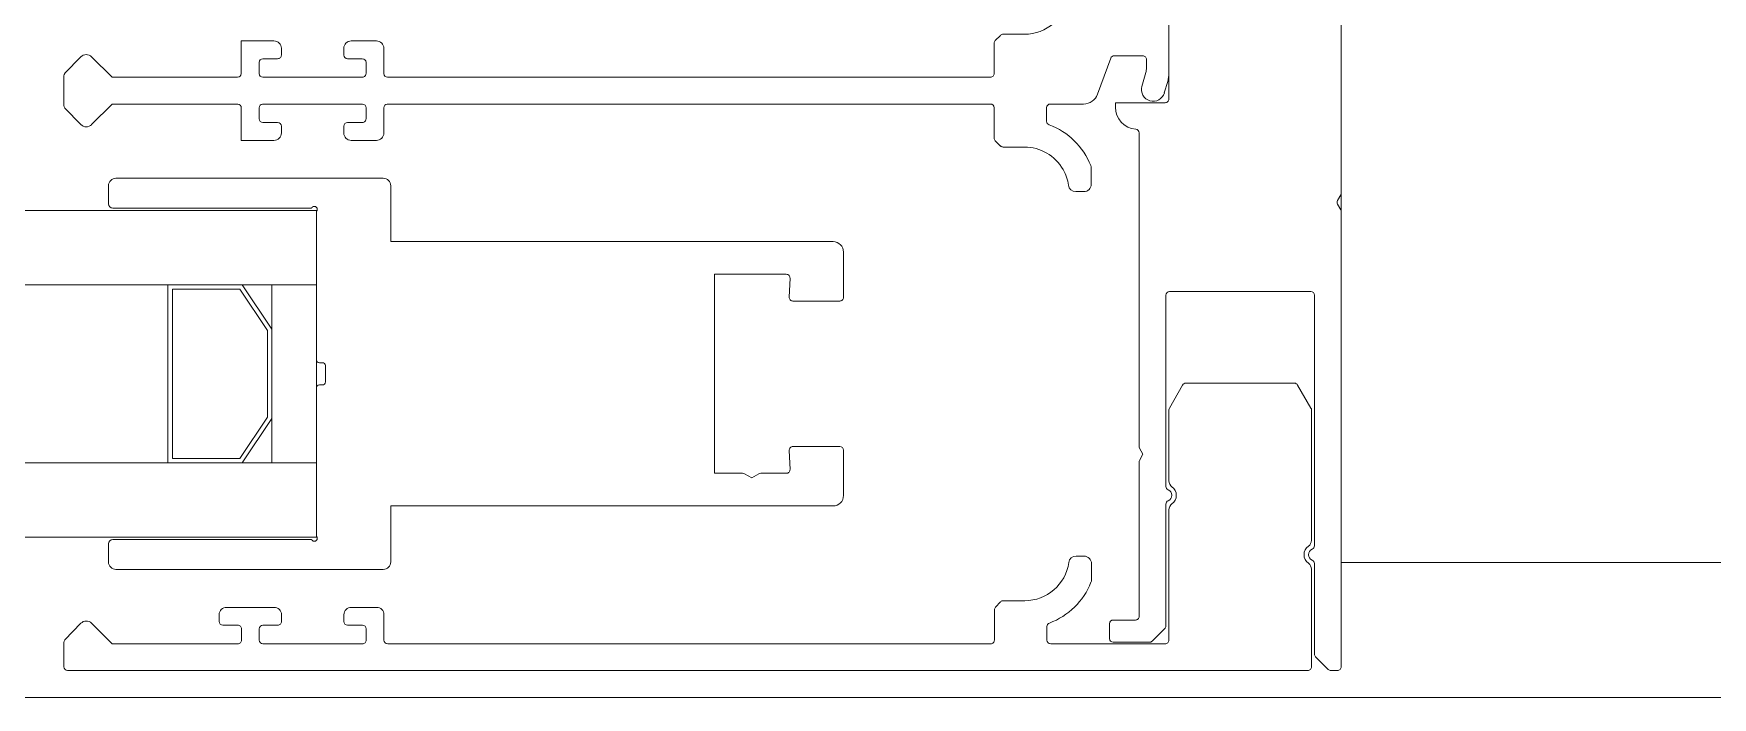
# Model space of a CAD drawing. Header units: centimetres. Extents: x 405464 to 563355, y 50011 to 66875.
# Drawn here: x 517586.13 to 517597.44, y 52339.37 to 52343.84 of the extents above; entities that cross this region are included whole.
import ezdxf
from ezdxf.enums import TextEntityAlignment as Align

# ---------------------------------------------------------------- set-up
doc = ezdxf.new("R2010")
doc.units = ezdxf.units.CM
doc.linetypes.add('HIDDEN', pattern=[9.525, 6.35, -3.175])
doc.layers.get('0').update_dxf_attribs({"lineweight": 9})
for name, color, linetype, lineweight in [('0-KRCN-MİMARİ-220526', 8, 'Continuous', 9), ('A_Pencere Doğrama-Ex', 140, 'Continuous', 15), ('M00_Mahal_No$0$MH_Alan', 51, 'Continuous', 9), ('PN_Aluminyum', 150, 'Continuous', 15), ('Y_Hidden_[Gizli]', 9, 'HIDDEN', 9)]:
    doc.layers.add(name, color=color, linetype=linetype, lineweight=lineweight)
doc.styles.add('M00_Mahal_No$0$Kalin01', font='swissk.ttf')
doc.styles.add('M00_Mahal_No$0$Normal', font='swiss.ttf')
doc.styles.add('MAHAL', font='swissc.ttf')

# ---------------------------------------------------------------- blocks, each defined once
blk = doc.blocks.new('1_etap')
at = {"color": 8}
for p, q in [((705.507, 24.03), (705.507, 29.536)), ((705.507, 24.03), (705.507, 29.536)), ((705.507, 24.204), (705.507, 29.431)), ((705.507, 24.204), (705.507, 29.431)), ((706.667, 25.072), (706.667, 23.397)), ((706.667, 25.072), (706.667, 23.397)), ((699.261, 24.201), (699.261, 24.421)), ((699.261, 24.421), (699.481, 24.421)), ((699.261, 24.201), (699.261, 24.421)), ((699.261, 24.421), (699.481, 24.421)), ((700.001, 24.421), (700.171, 24.421)), ((700.001, 24.421), (700.171, 24.421)), ((704.338, 24.423), (704.373, 24.458)), ((704.338, 24.423), (704.373, 24.458)), ((704.391, 24.466), (704.534, 24.466)), ((704.391, 24.466), (704.534, 24.466)), ((698.181, 24.314), (698.073, 24.203)), ((698.181, 24.314), (698.073, 24.203)), ((698.391, 24.176), (698.252, 24.314)), ((698.391, 24.176), (698.252, 24.314)), ((699.531, 24.371), (699.531, 24.326)), ((699.531, 24.371), (699.531, 24.326)), ((699.951, 24.326), (699.951, 24.371)), ((699.951, 24.326), (699.951, 24.371)), ((700.221, 24.371), (700.221, 24.201)), ((700.221, 24.371), (700.221, 24.201)), ((704.33, 24.201), (704.33, 24.405)), ((704.33, 24.201), (704.33, 24.405)), ((705.139, 24.321), (705.326, 24.321)), ((705.139, 24.321), (705.326, 24.321)), ((705.326, 24.321), (705.331, 24.32)), ((705.326, 24.321), (705.331, 24.32)), ((699.381, 24.276), (699.381, 24.201)), ((699.381, 24.276), (699.381, 24.201)), ((699.506, 24.301), (699.406, 24.301)), ((699.506, 24.301), (699.406, 24.301)), ((700.076, 24.301), (699.976, 24.301)), ((700.076, 24.301), (699.976, 24.301)), ((700.101, 24.201), (700.101, 24.276)), ((700.101, 24.201), (700.101, 24.276)), ((705.027, 24.062), (705.115, 24.304)), ((705.027, 24.062), (705.115, 24.304)), ((705.352, 24.209), (705.325, 24.115)), ((705.352, 24.209), (705.325, 24.115)), ((705.356, 24.295), (705.356, 24.237)), ((705.356, 24.295), (705.356, 24.237)), ((698.066, 24.185), (698.066, 23.986)), ((698.066, 24.185), (698.066, 23.986)), ((698.391, 24.176), (699.236, 24.176)), ((698.391, 24.176), (699.236, 24.176)), ((699.406, 24.176), (700.076, 24.176)), ((699.406, 24.176), (700.076, 24.176)), ((700.246, 24.176), (704.305, 24.176)), ((700.246, 24.176), (704.305, 24.176)), ((705.476, 24.071), (705.499, 24.148)), ((705.476, 24.071), (705.499, 24.148)), ((698.073, 23.969), (698.181, 23.858)), ((698.073, 23.969), (698.181, 23.858)), ((698.252, 23.857), (698.391, 23.996)), ((698.252, 23.857), (698.391, 23.996)), ((698.391, 23.996), (699.238, 23.996)), ((698.391, 23.996), (699.238, 23.996)), ((699.261, 23.971), (699.261, 23.751)), ((699.261, 23.971), (699.261, 23.751)), ((699.381, 23.896), (699.381, 23.971)), ((699.381, 23.896), (699.381, 23.971)), ((699.405, 23.996), (700.078, 23.996)), ((699.405, 23.996), (700.078, 23.996)), ((700.101, 23.971), (700.101, 23.896)), ((700.101, 23.971), (700.101, 23.896)), ((700.221, 23.801), (700.221, 23.971)), ((700.221, 23.801), (700.221, 23.971)), ((700.245, 23.996), (704.305, 23.996)), ((700.245, 23.996), (704.305, 23.996)), ((704.33, 23.971), (704.33, 23.766)), ((704.33, 23.971), (704.33, 23.766)), ((704.684, 23.88), (704.684, 23.971)), ((704.684, 23.88), (704.684, 23.971)), ((704.709, 23.996), (704.933, 23.996)), ((704.709, 23.996), (704.933, 23.996)), ((705.147, 24.005), (705.482, 24.005)), ((705.147, 23.975), (705.147, 24.005)), ((705.147, 24.005), (705.482, 24.005)), ((705.147, 23.975), (705.147, 24.005)), ((699.506, 23.871), (699.406, 23.871)), ((699.506, 23.871), (699.406, 23.871)), ((700.076, 23.871), (699.976, 23.871)), ((700.076, 23.871), (699.976, 23.871)), ((699.261, 23.751), (699.481, 23.751)), ((699.261, 23.751), (699.481, 23.751)), ((699.531, 23.801), (699.531, 23.846)), ((699.531, 23.801), (699.531, 23.846)), ((699.951, 23.846), (699.951, 23.801)), ((699.951, 23.846), (699.951, 23.801)), ((700.001, 23.751), (700.171, 23.751)), ((700.001, 23.751), (700.171, 23.751)), ((704.338, 23.748), (704.373, 23.713)), ((704.338, 23.748), (704.373, 23.713)), ((705.307, 21.691), (705.307, 23.801)), ((705.307, 21.691), (705.307, 23.801)), ((704.391, 23.706), (704.534, 23.706)), ((704.391, 23.706), (704.534, 23.706)), ((704.984, 23.456), (704.984, 23.564)), ((704.984, 23.456), (704.984, 23.564)), ((698.367, 23.446), (698.367, 23.324)), ((698.367, 23.446), (698.367, 23.324)), ((700.217, 23.496), (698.417, 23.496)), ((700.217, 23.496), (698.417, 23.496)), ((700.267, 23.069), (700.267, 23.446)), ((700.267, 23.069), (700.267, 23.446)), ((704.88, 23.406), (704.934, 23.406)), ((704.88, 23.406), (704.934, 23.406)), ((698.397, 23.294), (699.725, 23.294)), ((698.397, 23.294), (699.725, 23.294)), ((706.664, 23.385), (706.643, 23.346)), ((706.664, 23.385), (706.643, 23.346)), ((706.643, 23.322), (706.664, 23.283)), ((706.643, 23.322), (706.664, 23.283)), ((699.767, 23.267), (699.767, 22.274)), ((699.767, 23.267), (699.767, 22.274)), ((706.667, 23.272), (706.667, 20.206)), ((706.667, 23.272), (706.667, 20.206)), ((703.246, 23.069), (700.267, 23.069)), ((703.246, 23.069), (700.267, 23.069)), ((703.316, 22.694), (703.316, 22.999)), ((703.316, 22.694), (703.316, 22.999)), ((702.448, 21.509), (702.448, 22.849)), ((702.448, 22.849), (702.931, 22.849)), ((702.448, 21.509), (702.448, 22.849)), ((702.448, 22.849), (702.931, 22.849)), ((702.956, 22.823), (702.95, 22.695)), ((702.956, 22.823), (702.95, 22.695)), ((706.462, 22.734), (705.512, 22.734)), ((706.462, 22.734), (705.512, 22.734)), ((702.975, 22.669), (703.291, 22.669)), ((702.975, 22.669), (703.291, 22.669)), ((705.487, 22.709), (705.487, 21.421)), ((705.487, 22.709), (705.487, 21.421)), ((706.487, 21.021), (706.487, 22.709)), ((706.487, 21.021), (706.487, 22.709)), ((699.787, 22.254), (699.807, 22.254)), ((699.787, 22.254), (699.807, 22.254)), ((699.827, 22.234), (699.827, 22.124)), ((699.827, 22.234), (699.827, 22.124)), ((699.767, 22.084), (699.767, 21.091)), ((699.767, 22.084), (699.767, 21.091)), ((699.807, 22.104), (699.787, 22.104)), ((699.807, 22.104), (699.787, 22.104)), ((705.599, 22.103), (705.51, 21.948)), ((705.599, 22.103), (705.51, 21.948)), ((706.352, 22.116), (705.621, 22.116)), ((706.352, 22.116), (705.621, 22.116)), ((706.463, 21.948), (706.374, 22.103)), ((706.463, 21.948), (706.374, 22.103)), ((705.507, 21.936), (705.507, 21.458)), ((705.507, 21.936), (705.507, 21.458)), ((706.467, 21.058), (706.467, 21.936)), ((706.467, 21.058), (706.467, 21.936)), ((702.95, 21.662), (702.956, 21.535)), ((702.95, 21.662), (702.956, 21.535)), ((703.291, 21.689), (702.975, 21.689)), ((703.291, 21.689), (702.975, 21.689)), ((703.316, 21.359), (703.316, 21.664)), ((703.316, 21.359), (703.316, 21.664)), ((705.332, 21.638), (705.31, 21.679)), ((705.332, 21.638), (705.31, 21.679)), ((705.31, 21.596), (705.332, 21.638)), ((705.31, 21.596), (705.332, 21.638)), ((702.637, 21.509), (702.448, 21.509)), ((702.637, 21.509), (702.448, 21.509)), ((702.698, 21.479), (702.649, 21.505)), ((702.698, 21.479), (702.649, 21.505)), ((702.746, 21.505), (702.698, 21.479)), ((702.746, 21.505), (702.698, 21.479)), ((702.931, 21.509), (702.759, 21.509)), ((702.931, 21.509), (702.759, 21.509)), ((705.307, 20.546), (705.307, 21.584)), ((705.307, 20.546), (705.307, 21.584)), ((700.267, 20.912), (700.267, 21.289)), ((700.267, 21.289), (703.246, 21.289)), ((700.267, 20.912), (700.267, 21.289)), ((700.267, 21.289), (703.246, 21.289)), ((705.487, 21.301), (705.487, 20.481)), ((705.487, 21.301), (705.487, 20.481)), ((705.507, 21.263), (705.507, 20.386)), ((705.507, 21.263), (705.507, 20.386)), ((698.367, 21.034), (698.367, 20.912)), ((698.367, 21.034), (698.367, 20.912)), ((699.725, 21.064), (698.397, 21.064)), ((699.725, 21.064), (698.397, 21.064)), ((704.936, 20.951), (704.882, 20.951)), ((704.936, 20.951), (704.882, 20.951)), ((698.417, 20.862), (700.217, 20.862)), ((698.417, 20.862), (700.217, 20.862)), ((704.986, 20.793), (704.986, 20.901)), ((704.986, 20.793), (704.986, 20.901)), ((706.467, 20.206), (706.467, 20.863)), ((706.467, 20.206), (706.467, 20.863)), ((706.487, 20.291), (706.487, 20.901)), ((706.487, 20.291), (706.487, 20.901)), ((699.482, 20.606), (699.162, 20.606)), ((699.482, 20.606), (699.162, 20.606)), ((700.172, 20.606), (700.002, 20.606)), ((700.172, 20.606), (700.002, 20.606)), ((704.332, 20.59), (704.332, 20.386)), ((704.332, 20.59), (704.332, 20.386)), ((704.374, 20.644), (704.339, 20.608)), ((704.374, 20.644), (704.339, 20.608)), ((704.536, 20.651), (704.392, 20.651)), ((704.536, 20.651), (704.392, 20.651)), ((698.181, 20.499), (698.074, 20.387)), ((698.181, 20.499), (698.074, 20.387)), ((698.391, 20.361), (698.253, 20.499)), ((698.391, 20.361), (698.253, 20.499)), ((699.112, 20.556), (699.112, 20.511)), ((699.112, 20.556), (699.112, 20.511)), ((699.137, 20.486), (699.237, 20.486)), ((699.137, 20.486), (699.237, 20.486)), ((699.262, 20.461), (699.262, 20.386)), ((699.262, 20.461), (699.262, 20.386)), ((699.407, 20.486), (699.507, 20.486)), ((699.407, 20.486), (699.507, 20.486)), ((699.532, 20.511), (699.532, 20.556)), ((699.532, 20.511), (699.532, 20.556)), ((699.952, 20.556), (699.952, 20.511)), ((699.952, 20.556), (699.952, 20.511)), ((699.977, 20.486), (700.077, 20.486)), ((699.977, 20.486), (700.077, 20.486)), ((700.222, 20.386), (700.222, 20.556)), ((700.222, 20.386), (700.222, 20.556)), ((704.686, 20.386), (704.686, 20.477)), ((704.686, 20.386), (704.686, 20.477)), ((705.107, 20.396), (705.107, 20.496)), ((705.107, 20.396), (705.107, 20.496)), ((705.132, 20.521), (705.282, 20.521)), ((705.132, 20.521), (705.282, 20.521)), ((705.479, 20.463), (705.394, 20.378)), ((705.479, 20.463), (705.394, 20.378)), ((698.067, 20.37), (698.067, 20.206)), ((698.067, 20.37), (698.067, 20.206)), ((699.237, 20.361), (698.391, 20.361)), ((699.237, 20.361), (698.391, 20.361)), ((699.382, 20.386), (699.382, 20.461)), ((699.382, 20.386), (699.382, 20.461)), ((700.077, 20.361), (699.407, 20.361)), ((700.077, 20.361), (699.407, 20.361)), ((700.102, 20.461), (700.102, 20.386)), ((700.102, 20.461), (700.102, 20.386)), ((704.307, 20.361), (700.247, 20.361)), ((704.307, 20.361), (700.247, 20.361)), ((705.482, 20.361), (704.711, 20.361)), ((705.482, 20.361), (704.711, 20.361)), ((705.376, 20.371), (705.132, 20.371)), ((705.376, 20.371), (705.132, 20.371)), ((706.579, 20.188), (706.494, 20.273)), ((706.579, 20.188), (706.494, 20.273)), ((698.092, 20.181), (706.442, 20.181)), ((698.092, 20.181), (706.442, 20.181)), ((706.642, 20.181), (706.597, 20.181)), ((706.642, 20.181), (706.597, 20.181))]:
    blk.add_line(p, q, dxfattribs=at)
for points in [[(397.05, 22.779), (699.767, 22.779), (699.767, 23.279), (397.05, 23.279)], [(699.267, 21.579), (699.467, 21.879), (699.467, 22.479), (699.267, 22.779), (698.767, 22.779), (698.767, 21.579)], [(699.251, 21.609), (699.437, 21.888), (699.437, 22.47), (699.251, 22.749), (698.797, 22.749), (698.797, 21.609)], [(699.767, 22.779), (699.467, 22.779), (699.467, 21.579), (699.767, 21.579)], [(397.05, 21.079), (699.767, 21.079), (699.767, 21.579), (397.05, 21.579)]]:
    blk.add_lwpolyline(points, close=True, dxfattribs=at)
for centre, radius, start, end in [((704.534, 24.766), 0.3, 270, 351.7868), ((704.534, 24.766), 0.3, 270, 351.7868), ((699.481, 24.371), 0.05, 0, 90), ((699.481, 24.371), 0.05, 0, 90), ((700.001, 24.371), 0.05, 90, 180), ((700.001, 24.371), 0.05, 90, 180), ((700.171, 24.371), 0.05, 0, 90), ((700.171, 24.371), 0.05, 0, 90), ((704.355, 24.405), 0.025, 135, 180), ((704.355, 24.405), 0.025, 135, 180), ((704.391, 24.441), 0.025, 90, 135), ((704.391, 24.441), 0.025, 90, 135), ((698.217, 24.279), 0.05, 45, 135.971), ((698.217, 24.279), 0.05, 45, 135.971), ((699.506, 24.326), 0.025, 270, 0), ((699.506, 24.326), 0.025, 270, 0), ((699.976, 24.326), 0.025, 180, 270), ((699.976, 24.326), 0.025, 180, 270), ((705.139, 24.296), 0.025, 89.9677, 159.9677), ((705.139, 24.296), 0.025, 89.9677, 159.9677), ((705.331, 24.295), 0.025, 359.9677, 89.9677), ((705.331, 24.295), 0.025, 359.9677, 89.9677), ((698.091, 24.185), 0.025, 135.971, 180), ((698.091, 24.185), 0.025, 135.971, 180), ((699.236, 24.201), 0.025, 270, 360), ((699.236, 24.201), 0.025, 270, 360), ((699.406, 24.276), 0.025, 90, 180), ((699.406, 24.276), 0.025, 90, 180), ((699.406, 24.201), 0.025, 180, 270), ((699.406, 24.201), 0.025, 180, 270), ((700.076, 24.276), 0.025, 0, 90), ((700.076, 24.276), 0.025, 0, 90), ((700.076, 24.201), 0.025, 270, 0), ((700.076, 24.201), 0.025, 270, 0), ((700.246, 24.201), 0.025, 180, 270), ((700.246, 24.201), 0.025, 180, 270), ((704.305, 24.201), 0.025, 270, 0), ((704.305, 24.201), 0.025, 270, 0), ((705.256, 24.237), 0.1, 343.7618, 359.9677), ((705.256, 24.237), 0.1, 343.7618, 359.9677), ((705.307, 24.204), 0.2, 343.7618, 0), ((705.307, 24.204), 0.2, 343.7618, 0), ((705.401, 24.093), 0.0788, 163.7618, 343.7618), ((705.401, 24.093), 0.0788, 163.7618, 343.7618), ((698.091, 23.986), 0.025, 180.0001, 224.0291), ((698.091, 23.986), 0.025, 180.0001, 224.0291), ((699.236, 23.971), 0.025, 0, 86.2468), ((699.236, 23.971), 0.025, 0, 86.2468), ((699.406, 23.971), 0.025, 93.7531, 180), ((699.406, 23.971), 0.025, 93.7531, 180), ((700.076, 23.971), 0.025, 0, 86.2469), ((700.076, 23.971), 0.025, 0, 86.2469), ((700.246, 23.971), 0.025, 93.7531, 180), ((700.246, 23.971), 0.025, 93.7531, 180), ((704.305, 23.971), 0.025, 0, 90), ((704.305, 23.971), 0.025, 0, 90), ((704.709, 23.971), 0.025, 89.9677, 179.9677), ((704.709, 23.971), 0.025, 89.9677, 179.9677), ((704.933, 24.096), 0.1, 269.9677, 339.9677), ((704.933, 24.096), 0.1, 269.9677, 339.9677), ((705.297, 23.975), 0.15, 180, 265.0829), ((705.297, 23.975), 0.15, 180, 265.0829), ((705.482, 24.03), 0.025, 270, 0), ((705.482, 24.03), 0.025, 270, 0), ((698.217, 23.892), 0.05, 224.029, 315), ((698.217, 23.892), 0.05, 224.029, 315), ((699.406, 23.896), 0.025, 180, 270), ((699.406, 23.896), 0.025, 180, 270), ((699.506, 23.846), 0.025, 0, 90), ((699.506, 23.846), 0.025, 0, 90), ((699.976, 23.846), 0.025, 90, 180), ((699.976, 23.846), 0.025, 90, 180), ((700.076, 23.896), 0.025, 270, 0), ((700.076, 23.896), 0.025, 270, 0), ((704.709, 23.88), 0.025, 179.9677, 249.6922), ((704.709, 23.88), 0.025, 179.9677, 249.6922), ((704.534, 23.406), 0.48, 21.4966, 69.6922), ((704.534, 23.406), 0.48, 21.4966, 69.6922), ((699.481, 23.801), 0.05, 270, 0), ((699.481, 23.801), 0.05, 270, 0), ((700.001, 23.801), 0.05, 180, 270), ((700.001, 23.801), 0.05, 180, 270), ((700.171, 23.801), 0.05, 270, 0), ((700.171, 23.801), 0.05, 270, 0), ((704.355, 23.766), 0.025, 180, 225), ((704.355, 23.766), 0.025, 180, 225), ((705.282, 23.801), 0.025, 0, 85.0829), ((705.282, 23.801), 0.025, 0, 85.0829), ((704.391, 23.731), 0.025, 225, 270), ((704.391, 23.731), 0.025, 225, 270), ((704.534, 23.406), 0.3, 29.6964, 90), ((704.534, 23.406), 0.3, 29.6964, 90), ((704.534, 23.406), 0.3, 8.1809, 29.5865), ((704.534, 23.406), 0.3, 8.1809, 29.5865), ((704.934, 23.564), 0.05, 359.9677, 21.4966), ((704.934, 23.564), 0.05, 359.9677, 21.4966), ((698.417, 23.446), 0.05, 90.0007, 179.9987), ((698.417, 23.446), 0.05, 90.0007, 179.9987), ((700.217, 23.446), 0.05, 0, 90), ((700.217, 23.446), 0.05, 0, 90), ((704.88, 23.456), 0.05, 188.1809, 269.9677), ((704.88, 23.456), 0.05, 188.1809, 269.9677), ((704.934, 23.456), 0.05, 269.9677, 359.9677), ((704.934, 23.456), 0.05, 269.9677, 359.9677), ((698.397, 23.324), 0.03, 180, 270), ((698.397, 23.324), 0.03, 180, 270), ((699.725, 23.314), 0.02, 270, 309.6637), ((699.725, 23.314), 0.02, 270, 309.6637), ((699.753, 23.287), 0.0195, 322.0088, 142.0088), ((699.753, 23.287), 0.0195, 322.0088, 142.0088), ((706.665, 23.334), 0.025, 152, 208), ((706.665, 23.334), 0.025, 152, 208), ((706.642, 23.397), 0.025, 332, 360), ((706.642, 23.397), 0.025, 332, 360), ((699.787, 23.266), 0.02, 154.354, 180), ((699.787, 23.266), 0.02, 154.354, 180), ((706.642, 23.272), 0.025, 0, 28), ((706.642, 23.272), 0.025, 0, 28), ((703.246, 22.999), 0.07, 0, 90), ((703.246, 22.999), 0.07, 0, 90), ((702.931, 22.824), 0.025, 357, 90), ((702.931, 22.824), 0.025, 357, 90), ((705.512, 22.709), 0.025, 90, 180), ((705.512, 22.709), 0.025, 90, 180), ((706.462, 22.709), 0.025, 0, 90), ((706.462, 22.709), 0.025, 0, 90), ((702.975, 22.694), 0.025, 177, 270), ((702.975, 22.694), 0.025, 177, 270), ((703.291, 22.694), 0.025, 270, 0), ((703.291, 22.694), 0.025, 270, 0), ((699.787, 22.274), 0.02, 180, 270), ((699.787, 22.274), 0.02, 180, 270), ((699.807, 22.234), 0.02, 0, 90), ((699.807, 22.234), 0.02, 0, 90), ((699.787, 22.084), 0.02, 90, 180), ((699.787, 22.084), 0.02, 90, 180), ((699.807, 22.124), 0.02, 270, 0), ((699.807, 22.124), 0.02, 270, 0), ((705.621, 22.091), 0.025, 90, 150), ((705.621, 22.091), 0.025, 90, 150), ((706.352, 22.091), 0.025, 30, 90), ((706.352, 22.091), 0.025, 30, 90), ((705.532, 21.936), 0.025, 150, 180), ((705.532, 21.936), 0.025, 150, 180), ((706.442, 21.936), 0.025, 360, 30), ((706.442, 21.936), 0.025, 360, 30), ((702.975, 21.664), 0.025, 90, 183), ((702.975, 21.664), 0.025, 90, 183), ((703.291, 21.664), 0.025, 0, 90), ((703.291, 21.664), 0.025, 0, 90), ((705.332, 21.691), 0.025, 180, 208.0094), ((705.332, 21.691), 0.025, 180, 208.0094), ((705.332, 21.584), 0.025, 151.9906, 180), ((705.332, 21.584), 0.025, 151.9906, 180), ((702.637, 21.484), 0.025, 61, 90), ((702.637, 21.484), 0.025, 61, 90), ((702.759, 21.484), 0.025, 90, 119), ((702.759, 21.484), 0.025, 90, 119), ((702.931, 21.534), 0.025, 270, 3), ((702.931, 21.534), 0.025, 270, 3), ((705.512, 21.421), 0.025, 180, 247.3801), ((705.512, 21.421), 0.025, 180, 247.3801), ((705.487, 21.361), 0.04, 292.6199, 67.3801), ((705.487, 21.361), 0.04, 292.6199, 67.3801), ((705.557, 21.458), 0.05, 180, 234.3147), ((705.557, 21.458), 0.05, 180, 234.3147), ((705.487, 21.361), 0.07, 305.6853, 54.3147), ((705.487, 21.361), 0.07, 305.6853, 54.3147), ((703.246, 21.359), 0.07, 270, 0), ((703.246, 21.359), 0.07, 270, 0), ((705.512, 21.301), 0.025, 112.6199, 180), ((705.512, 21.301), 0.025, 112.6199, 180), ((705.557, 21.263), 0.05, 125.6853, 180), ((705.557, 21.263), 0.05, 125.6853, 180), ((698.397, 21.034), 0.03, 90, 180), ((698.397, 21.034), 0.03, 90, 180), ((699.725, 21.044), 0.02, 50.3363, 90), ((699.725, 21.044), 0.02, 50.3363, 90), ((699.753, 21.071), 0.0195, 217.9912, 37.9912), ((699.753, 21.071), 0.0195, 217.9912, 37.9912), ((699.787, 21.092), 0.02, 180, 205.646), ((699.787, 21.092), 0.02, 180, 205.646), ((706.417, 21.058), 0.05, 305.6853, 0), ((706.417, 21.058), 0.05, 305.6853, 0), ((704.882, 20.901), 0.05, 90, 171.7868), ((704.882, 20.901), 0.05, 90, 171.7868), ((704.936, 20.901), 0.05, 0, 90), ((704.936, 20.901), 0.05, 0, 90), ((706.487, 20.961), 0.07, 125.6853, 234.3147), ((706.487, 20.961), 0.07, 125.6853, 234.3147), ((706.487, 20.961), 0.04, 112.6199, 247.3801), ((706.487, 20.961), 0.04, 112.6199, 247.3801), ((706.462, 21.021), 0.025, 292.6199, 0), ((706.462, 21.021), 0.025, 292.6199, 0), ((706.462, 20.901), 0.025, 360, 67.3801), ((706.462, 20.901), 0.025, 360, 67.3801), ((698.417, 20.912), 0.05, 180, 270), ((698.417, 20.912), 0.05, 180, 270), ((700.217, 20.912), 0.05, 270, 0), ((700.217, 20.912), 0.05, 270, 0), ((704.536, 20.951), 0.3, 270, 351.7868), ((704.536, 20.951), 0.3, 270, 351.7868), ((706.417, 20.863), 0.05, 360, 54.3147), ((706.417, 20.863), 0.05, 360, 54.3147), ((704.536, 20.951), 0.48, 290.2755, 338.4711), ((704.536, 20.951), 0.48, 290.2755, 338.4711), ((704.936, 20.793), 0.05, 338.4711, 0), ((704.936, 20.793), 0.05, 338.4711, 0), ((699.162, 20.556), 0.05, 90, 180), ((699.162, 20.556), 0.05, 90, 180), ((699.482, 20.556), 0.05, 0, 90), ((699.482, 20.556), 0.05, 0, 90), ((700.002, 20.556), 0.05, 90, 180), ((700.002, 20.556), 0.05, 90, 180), ((700.172, 20.556), 0.05, 0, 90), ((700.172, 20.556), 0.05, 0, 90), ((704.357, 20.59), 0.025, 135, 180), ((704.357, 20.59), 0.025, 135, 180), ((704.392, 20.626), 0.025, 90, 135), ((704.392, 20.626), 0.025, 90, 135), ((698.217, 20.464), 0.05, 45, 135.971), ((698.217, 20.464), 0.05, 45, 135.971), ((699.137, 20.511), 0.025, 180, 270), ((699.137, 20.511), 0.025, 180, 270), ((699.237, 20.461), 0.025, 360, 90), ((699.237, 20.461), 0.025, 360, 90), ((699.407, 20.461), 0.025, 90, 180), ((699.407, 20.461), 0.025, 90, 180), ((699.507, 20.511), 0.025, 270, 0), ((699.507, 20.511), 0.025, 270, 0), ((699.977, 20.511), 0.025, 180, 270), ((699.977, 20.511), 0.025, 180, 270), ((700.077, 20.461), 0.025, 0, 90), ((700.077, 20.461), 0.025, 0, 90), ((704.711, 20.477), 0.025, 110.2755, 180), ((704.711, 20.477), 0.025, 110.2755, 180), ((705.132, 20.496), 0.025, 90, 180), ((705.132, 20.496), 0.025, 90, 180), ((705.282, 20.546), 0.025, 270, 0), ((705.282, 20.546), 0.025, 270, 0), ((705.462, 20.481), 0.025, 315, 0), ((705.462, 20.481), 0.025, 315, 0), ((698.092, 20.37), 0.025, 135.971, 180), ((698.092, 20.37), 0.025, 135.971, 180), ((699.237, 20.386), 0.025, 270, 0), ((699.237, 20.386), 0.025, 270, 0), ((699.407, 20.386), 0.025, 180, 270), ((699.407, 20.386), 0.025, 180, 270), ((700.077, 20.386), 0.025, 270, 0), ((700.077, 20.386), 0.025, 270, 0), ((700.247, 20.386), 0.025, 180, 270), ((700.247, 20.386), 0.025, 180, 270), ((704.307, 20.386), 0.025, 270, 0), ((704.307, 20.386), 0.025, 270, 0), ((704.711, 20.386), 0.025, 180, 269.9922), ((704.711, 20.386), 0.025, 180, 269.9922), ((705.132, 20.396), 0.025, 180, 270), ((705.132, 20.396), 0.025, 180, 270), ((705.376, 20.396), 0.025, 270, 315), ((705.376, 20.396), 0.025, 270, 315), ((705.482, 20.386), 0.025, 270, 0), ((705.482, 20.386), 0.025, 270, 0), ((706.512, 20.291), 0.025, 180, 225), ((706.512, 20.291), 0.025, 180, 225), ((698.092, 20.206), 0.025, 180, 270), ((698.092, 20.206), 0.025, 180, 270), ((706.442, 20.206), 0.025, 270, 0), ((706.442, 20.206), 0.025, 270, 0), ((706.597, 20.206), 0.025, 225, 270), ((706.597, 20.206), 0.025, 225, 270), ((706.642, 20.206), 0.025, 270, 0), ((706.642, 20.206), 0.025, 270, 0)]:
    blk.add_arc(centre, radius, start, end, dxfattribs=at)
at = {"layer": 'PN_Aluminyum', "color": 8}
blk.add_lwpolyline([(706.667, 20.909), (711.667, 20.909), (711.667, 30.909), (706.667, 30.909)], close=True, dxfattribs=at)
at = {"layer": 'Y_Hidden_[Gizli]', "color": 8}
blk.add_line((838.365, 20), (55, 20), dxfattribs=at)
at = {"color": 8, "linetype": 'ByBlock', "lineweight": -2}
for tag, height, style, p in [('MAHALNO', 15.68, 'M00_Mahal_No$0$Kalin01', (-1403.518, 5182.999, -22.72)), ('MAHALADI', 25.088, 'M00_Mahal_No$0$Normal', (-1403.518, 5151.639, -22.72)), ('MAHALNO', 9.8, 'M00_Mahal_No$0$Kalin01', (-1049.836, 5038.219)), ('MAHALADI', 15.68, 'M00_Mahal_No$0$Normal', (-1049.836, 5018.619)), ('MAHALNO', 19.6, 'M00_Mahal_No$0$Kalin01', (585.191, 4515.867)), ('MAHALADI', 31.36, 'M00_Mahal_No$0$Normal', (585.191, 4476.667)), ('MAHALNO', 19.6, 'M00_Mahal_No$0$Kalin01', (543.648, 3917.935)), ('MAHALADI', 31.36, 'M00_Mahal_No$0$Normal', (543.648, 3878.735)), ('MAHALNO', 19.6, 'M00_Mahal_No$0$Kalin01', (175.42, 3438.172)), ('MAHALADI', 31.36, 'M00_Mahal_No$0$Normal', (175.42, 3398.972)), ('MAHALNO', 15.68, 'M00_Mahal_No$0$Kalin01', (662.5, 3278.679)), ('MAHALADI', 25.088, 'M00_Mahal_No$0$Normal', (662.5, 3247.319)), ('MAHALNO', 9.8, 'M00_Mahal_No$0$Kalin01', (928.42, 2524.929)), ('MAHALADI', 15.68, 'M00_Mahal_No$0$Normal', (928.42, 2505.329)), ('MAHALNO', 19.6, 'M00_Mahal_No$0$Kalin01', (683.014, 1295.866)), ('MAHALADI', 31.36, 'M00_Mahal_No$0$Normal', (683.014, 1256.666))]:
    blk.add_attdef(tag, text='', height=height, dxfattribs=dict(at, style=style)).set_placement(p, align=Align.MIDDLE_CENTER)
at = {"layer": 'A_Pencere Doğrama-Ex', "color": 8, "style": 'MAHAL'}
for p in [(163.408, 4608.463), (585.696, 4362.453), (584.071, 3781.103), (404.743, 3207.042), (477.619, 2356.773), (647.127, 1093.283), (160.829, 91.106)]:
    blk.add_attdef('KOT', p, '', height=10, dxfattribs=at)
at = {"layer": 'M00_Mahal_No$0$MH_Alan', "color": 8, "style": 'M00_Mahal_No$0$Normal'}
for height, p in [(25.088, (-1403.518, 5114.007, -22.72)), (15.68, (-1049.836, 4995.099)), (31.36, (585.191, 4429.627)), (31.36, (543.648, 3831.695)), (31.36, (175.42, 3351.932)), (25.088, (662.5, 3209.687)), (15.68, (928.42, 2481.809)), (31.36, (683.014, 1209.626))]:
    blk.add_attdef('ALAN', text='', height=height, dxfattribs=at).set_placement(p, align=Align.MIDDLE_CENTER)
blk = doc.blocks.new('A$C9e52caec')
at = {"color": 8}
blk.add_blockref('1_etap', (12530, 57), dxfattribs=at)
at = {"color": 8, "ltscale": 10}
blk.add_lwpolyline([(12564.5, 4737), (13970, 4737), (13970, 77), (12564.5, 77)], close=True, dxfattribs=at)

msp = doc.modelspace()

# ---------------------------------------------------------------- block references
at = {"layer": '0-KRCN-MİMARİ-220526', "rotation": 359.999999999997}
msp.add_blockref('A$C9e52caec', (504358.269, 52262.368, 73.999), dxfattribs=at)

doc.saveas('drawing.dxf')
